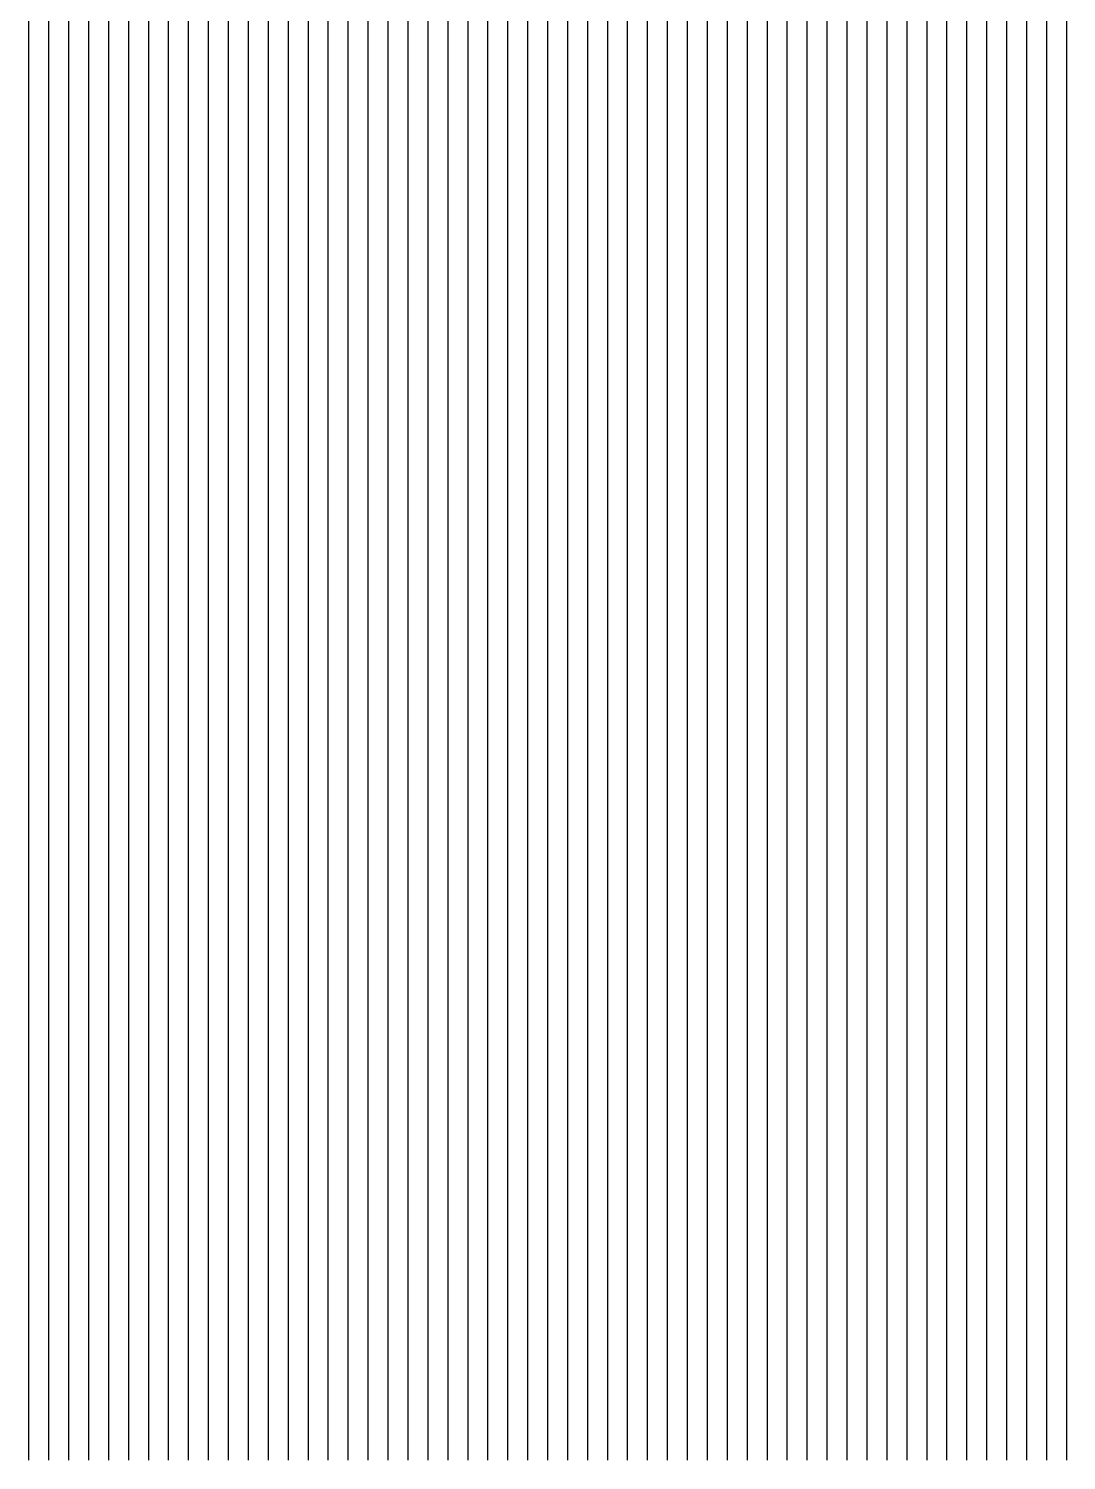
# Model space of a CAD drawing. Header units: millimetres. Extents: x -106 to 66, y -32 to 42.
# Drawn here: x 33.8 to 44.2, y -32.2 to -17.86 of the extents above; entities that cross this region are included whole.
import ezdxf

# ---------------------------------------------------------------- set-up
doc = ezdxf.new("R2010")
doc.units = ezdxf.units.MM
doc.layers.add('默认', color=18, linetype='Continuous', true_color=0x000000)

msp = doc.modelspace()

# ---------------------------------------------------------------- linework, layer by layer
at = {"layer": '默认'}
for points in [[(41.8, 42.394), (41.8, -32.2)], [(42, 42.394), (42, -32.2)], [(42.2, 42.394), (42.2, -32.2)], [(42.4, 42.394), (42.4, -32.2)], [(42.6, 42.394), (42.6, -32.2)], [(42.8, 42.394), (42.8, -32.2)], [(43, 42.394), (43, -32.2)], [(43.2, 42.394), (43.2, -32.2)], [(43.4, 42.394), (43.4, -32.2)], [(43.6, 42.394), (43.6, -32.2)], [(43.8, 42.394), (43.8, -32.2)], [(44, 42.394), (44, -32.2)], [(44.2, 42.394), (44.2, -32.2)], [(41.6, 13.759), (41.6, -32.2)], [(41.4, 12.485), (41.4, -32.2)], [(41.2, 11.571), (41.2, -32.2)], [(41, 10.727), (41, -32.2)], [(40.8, 9.892), (40.8, -32.2)], [(40.6, 9.044), (40.6, -32.2)], [(40.4, 8.159), (40.4, -32.2)], [(40.2, 7.21), (40.2, -32.2)], [(40, 6.145), (40, -32.2)], [(39.8, 4.768), (39.8, -32.2)], [(39.6, 2.625), (39.6, -32.2)], [(39.4, 0.796), (39.4, -32.2)], [(44.2, -4.603), (44.2, -32.2)], [(44, -5.637), (44, -32.2)], [(43.8, -6.961), (43.8, -32.2)], [(43.6, -8.854), (43.6, -32.2)], [(43.4, -11.894), (43.4, -32.2)], [(33.8, -12.842), (33.8, -32.2)], [(34, -13.037), (34, -32.2)], [(34.2, -13.22), (34.2, -32.2)], [(34.4, -13.392), (34.4, -32.2)], [(34.6, -13.552), (34.6, -32.2)], [(34.8, -13.703), (34.8, -32.2)], [(35, -13.843), (35, -32.2)], [(39, -13.894), (39, -32.2)], [(35.2, -13.973), (35.2, -32.2)], [(35.4, -14.094), (35.4, -32.2)], [(35.6, -14.206), (35.6, -32.2)], [(35.8, -14.308), (35.8, -32.2)], [(38.8, -14.255), (38.8, -32.2)], [(36, -14.402), (36, -32.2)], [(38.6, -14.468), (38.6, -32.2)], [(43.2, -14.419), (43.2, -32.2)], [(36.2, -14.486), (36.2, -32.2)], [(36.4, -14.562), (36.4, -32.2)], [(38.4, -14.605), (38.4, -32.2)], [(36.6, -14.627), (36.6, -32.2)], [(36.8, -14.683), (36.8, -32.2)], [(37, -14.729), (37, -32.2)], [(37.2, -14.762), (37.2, -32.2)], [(38, -14.75), (38, -32.2)], [(38.2, -14.694), (38.2, -32.2)], [(37.4, -14.783), (37.4, -32.2)], [(37.6, -14.79), (37.6, -32.2)], [(37.8, -14.78), (37.8, -32.2)], [(43, -15.459), (43, -32.2)], [(42.8, -16.031), (42.8, -32.2)], [(42.6, -16.409), (42.6, -32.2)], [(33.8, -16.591), (33.8, -32.2)], [(34, -16.657), (34, -32.2)], [(34.2, -16.721), (34.2, -32.2)], [(42.4, -16.682), (42.4, -32.2)], [(34.4, -16.782), (34.4, -32.2)], [(34.6, -16.842), (34.6, -32.2)], [(34.8, -16.898), (34.8, -32.2)], [(42.2, -16.888), (42.2, -32.2)], [(35, -16.953), (35, -32.2)], [(35.2, -17.005), (35.2, -32.2)], [(35.4, -17.056), (35.4, -32.2)], [(42, -17.049), (42, -32.2)], [(44.2, -16.924), (44.2, -32.2)], [(35.6, -17.104), (35.6, -32.2)], [(35.8, -17.15), (35.8, -32.2)], [(36, -17.194), (36, -32.2)], [(41.8, -17.178), (41.8, -32.2)], [(44, -17.195), (44, -32.2)], [(36.2, -17.237), (36.2, -32.2)], [(36.4, -17.277), (36.4, -32.2)], [(36.6, -17.315), (36.6, -32.2)], [(36.8, -17.352), (36.8, -32.2)], [(41.6, -17.283), (41.6, -32.2)], [(37, -17.386), (37, -32.2)], [(37.2, -17.418), (37.2, -32.2)], [(37.4, -17.449), (37.4, -32.2)], [(37.6, -17.478), (37.6, -32.2)], [(41, -17.491), (41, -32.2)], [(41.2, -17.436), (41.2, -32.2)], [(41.4, -17.367), (41.4, -32.2)], [(43.8, -17.418), (43.8, -32.2)], [(37.8, -17.504), (37.8, -32.2)], [(38, -17.529), (38, -32.2)], [(38.2, -17.551), (38.2, -32.2)], [(38.4, -17.571), (38.4, -32.2)], [(38.6, -17.589), (38.6, -32.2)], [(38.8, -17.604), (38.8, -32.2)], [(39, -17.616), (39, -32.2)], [(39.2, -17.625), (39.2, -32.2)], [(39.4, -17.631), (39.4, -32.2)], [(39.6, -17.634), (39.6, -32.2)], [(39.8, -17.632), (39.8, -32.2)], [(40, -17.625), (40, -32.2)], [(40.2, -17.613), (40.2, -32.2)], [(40.4, -17.594), (40.4, -32.2)], [(40.6, -17.569), (40.6, -32.2)], [(40.8, -17.535), (40.8, -32.2)], [(43.6, -17.604), (43.6, -32.2)], [(43.4, -17.761), (43.4, -32.2)], [(33.8, -17.789), (33.8, -32.2)], [(34, -17.834), (34, -32.2)], [(34.2, -17.877), (34.2, -32.2)], [(34.4, -17.919), (34.4, -32.2)], [(43.2, -17.895), (43.2, -32.2)], [(34.6, -17.959), (34.6, -32.2)], [(34.8, -17.999), (34.8, -32.2)], [(35, -18.037), (35, -32.2)], [(43, -18.009), (43, -32.2)], [(35.2, -18.075), (35.2, -32.2)], [(35.4, -18.11), (35.4, -32.2)], [(35.6, -18.145), (35.6, -32.2)], [(35.8, -18.179), (35.8, -32.2)], [(36, -18.211), (36, -32.2)], [(42.6, -18.192), (42.6, -32.2)], [(42.8, -18.108), (42.8, -32.2)], [(36.2, -18.242), (36.2, -32.2)], [(36.4, -18.272), (36.4, -32.2)], [(36.6, -18.301), (36.6, -32.2)], [(36.8, -18.329), (36.8, -32.2)], [(37, -18.355), (37, -32.2)], [(42.2, -18.326), (42.2, -32.2)], [(42.4, -18.265), (42.4, -32.2)], [(44.2, -18.333), (44.2, -32.2)], [(37.2, -18.38), (37.2, -32.2)], [(37.4, -18.404), (37.4, -32.2)], [(37.6, -18.426), (37.6, -32.2)], [(37.8, -18.447), (37.8, -32.2)], [(38, -18.467), (38, -32.2)], [(38.2, -18.485), (38.2, -32.2)], [(41.4, -18.489), (41.4, -32.2)], [(41.6, -18.459), (41.6, -32.2)], [(41.8, -18.423), (41.8, -32.2)], [(42, -18.379), (42, -32.2)], [(44, -18.462), (44, -32.2)], [(38.4, -18.501), (38.4, -32.2)], [(38.6, -18.516), (38.6, -32.2)], [(38.8, -18.53), (38.8, -32.2)], [(39, -18.541), (39, -32.2)], [(39.2, -18.551), (39.2, -32.2)], [(39.4, -18.558), (39.4, -32.2)], [(39.6, -18.564), (39.6, -32.2)], [(39.8, -18.568), (39.8, -32.2)], [(40, -18.569), (40, -32.2)], [(40.2, -18.568), (40.2, -32.2)], [(40.4, -18.564), (40.4, -32.2)], [(40.6, -18.557), (40.6, -32.2)], [(40.8, -18.546), (40.8, -32.2)], [(41, -18.532), (41, -32.2)], [(41.2, -18.513), (41.2, -32.2)], [(43.8, -18.576), (43.8, -32.2)], [(43.4, -18.769), (43.4, -32.2)], [(43.6, -18.678), (43.6, -32.2)], [(33.8, -18.787), (33.8, -32.2)], [(34, -18.825), (34, -32.2)], [(34.2, -18.862), (34.2, -32.2)], [(34.4, -18.898), (34.4, -32.2)], [(43, -18.922), (43, -32.2)], [(43.2, -18.85), (43.2, -32.2)], [(34.6, -18.932), (34.6, -32.2)], [(34.8, -18.966), (34.8, -32.2)], [(35, -18.998), (35, -32.2)], [(35.2, -19.029), (35.2, -32.2)], [(35.4, -19.059), (35.4, -32.2)], [(42.6, -19.043), (42.6, -32.2)], [(42.8, -18.986), (42.8, -32.2)], [(35.6, -19.088), (35.6, -32.2)], [(35.8, -19.116), (35.8, -32.2)], [(36, -19.142), (36, -32.2)], [(36.2, -19.167), (36.2, -32.2)], [(36.4, -19.191), (36.4, -32.2)], [(36.6, -19.214), (36.6, -32.2)], [(41.8, -19.214), (41.8, -32.2)], [(42, -19.179), (42, -32.2)], [(42.2, -19.139), (42.2, -32.2)], [(42.4, -19.094), (42.4, -32.2)], [(44.2, -19.189), (44.2, -32.2)], [(36.8, -19.235), (36.8, -32.2)], [(37, -19.255), (37, -32.2)], [(37.2, -19.274), (37.2, -32.2)], [(37.4, -19.291), (37.4, -32.2)], [(37.6, -19.307), (37.6, -32.2)], [(37.8, -19.322), (37.8, -32.2)], [(38, -19.335), (38, -32.2)], [(38.2, -19.347), (38.2, -32.2)], [(38.4, -19.357), (38.4, -32.2)], [(40.4, -19.359), (40.4, -32.2)], [(40.6, -19.348), (40.6, -32.2)], [(40.8, -19.333), (40.8, -32.2)], [(41, -19.316), (41, -32.2)], [(41.2, -19.296), (41.2, -32.2)], [(41.4, -19.273), (41.4, -32.2)], [(41.6, -19.245), (41.6, -32.2)], [(44, -19.287), (44, -32.2)], [(38.6, -19.365), (38.6, -32.2)], [(38.8, -19.372), (38.8, -32.2)], [(39, -19.378), (39, -32.2)], [(39.2, -19.381), (39.2, -32.2)], [(39.4, -19.383), (39.4, -32.2)], [(39.6, -19.382), (39.6, -32.2)], [(39.8, -19.38), (39.8, -32.2)], [(40, -19.375), (40, -32.2)], [(40.2, -19.369), (40.2, -32.2)], [(43.6, -19.46), (43.6, -32.2)], [(43.8, -19.377), (43.8, -32.2)], [(43.2, -19.604), (43.2, -32.2)], [(43.4, -19.535), (43.4, -32.2)], [(33.8, -19.778), (33.8, -32.2)], [(42.6, -19.777), (42.6, -32.2)], [(42.8, -19.724), (42.8, -32.2)], [(43, -19.666), (43, -32.2)], [(34, -19.808), (34, -32.2)], [(34.2, -19.838), (34.2, -32.2)], [(34.4, -19.867), (34.4, -32.2)], [(34.6, -19.895), (34.6, -32.2)], [(34.8, -19.921), (34.8, -32.2)], [(42, -19.909), (42, -32.2)], [(42.2, -19.869), (42.2, -32.2)], [(42.4, -19.825), (42.4, -32.2)], [(44.2, -19.909), (44.2, -32.2)], [(35, -19.946), (35, -32.2)], [(35.2, -19.97), (35.2, -32.2)], [(35.4, -19.993), (35.4, -32.2)], [(35.6, -20.015), (35.6, -32.2)], [(35.8, -20.036), (35.8, -32.2)], [(36, -20.055), (36, -32.2)], [(36.2, -20.073), (36.2, -32.2)], [(41, -20.062), (41, -32.2)], [(41.2, -20.037), (41.2, -32.2)], [(41.4, -20.01), (41.4, -32.2)], [(41.6, -19.98), (41.6, -32.2)], [(41.8, -19.946), (41.8, -32.2)], [(44, -19.996), (44, -32.2)], [(36.4, -20.09), (36.4, -32.2)], [(36.6, -20.106), (36.6, -32.2)], [(36.8, -20.12), (36.8, -32.2)], [(37, -20.133), (37, -32.2)], [(37.2, -20.145), (37.2, -32.2)], [(37.4, -20.155), (37.4, -32.2)], [(37.6, -20.164), (37.6, -32.2)], [(37.8, -20.172), (37.8, -32.2)], [(38, -20.178), (38, -32.2)], [(38.2, -20.182), (38.2, -32.2)], [(38.4, -20.185), (38.4, -32.2)], [(38.6, -20.187), (38.6, -32.2)], [(38.8, -20.187), (38.8, -32.2)], [(39, -20.185), (39, -32.2)], [(39.2, -20.182), (39.2, -32.2)], [(39.4, -20.176), (39.4, -32.2)], [(39.6, -20.169), (39.6, -32.2)], [(39.8, -20.16), (39.8, -32.2)], [(40, -20.15), (40, -32.2)], [(40.2, -20.137), (40.2, -32.2)], [(40.4, -20.121), (40.4, -32.2)], [(40.6, -20.104), (40.6, -32.2)], [(40.8, -20.084), (40.8, -32.2)], [(43.6, -20.152), (43.6, -32.2)], [(43.8, -20.077), (43.8, -32.2)], [(43, -20.348), (43, -32.2)], [(43.2, -20.287), (43.2, -32.2)], [(43.4, -20.222), (43.4, -32.2)], [(42.6, -20.458), (42.6, -32.2)], [(42.8, -20.405), (42.8, -32.2)], [(41.8, -20.637), (41.8, -32.2)], [(42, -20.597), (42, -32.2)], [(42.2, -20.554), (42.2, -32.2)], [(42.4, -20.508), (42.4, -32.2)], [(44, -20.635), (44, -32.2)], [(44.2, -20.554), (44.2, -32.2)], [(33.8, -20.74), (33.8, -32.2)], [(34, -20.763), (34, -32.2)], [(34.2, -20.786), (34.2, -32.2)], [(41, -20.772), (41, -32.2)], [(41.2, -20.742), (41.2, -32.2)], [(41.4, -20.709), (41.4, -32.2)], [(41.6, -20.675), (41.6, -32.2)], [(43.6, -20.785), (43.6, -32.2)], [(43.8, -20.712), (43.8, -32.2)], [(34.4, -20.807), (34.4, -32.2)], [(34.6, -20.827), (34.6, -32.2)], [(34.8, -20.846), (34.8, -32.2)], [(35, -20.864), (35, -32.2)], [(35.2, -20.88), (35.2, -32.2)], [(35.4, -20.896), (35.4, -32.2)], [(35.6, -20.91), (35.6, -32.2)], [(35.8, -20.923), (35.8, -32.2)], [(36, -20.935), (36, -32.2)], [(39.4, -20.935), (39.4, -32.2)], [(39.6, -20.921), (39.6, -32.2)], [(39.8, -20.905), (39.8, -32.2)], [(40, -20.888), (40, -32.2)], [(40.2, -20.869), (40.2, -32.2)], [(40.4, -20.848), (40.4, -32.2)], [(40.6, -20.825), (40.6, -32.2)], [(40.8, -20.799), (40.8, -32.2)], [(43.2, -20.918), (43.2, -32.2)], [(43.4, -20.853), (43.4, -32.2)], [(36.2, -20.946), (36.2, -32.2)], [(36.4, -20.955), (36.4, -32.2)], [(36.6, -20.964), (36.6, -32.2)], [(36.8, -20.971), (36.8, -32.2)], [(37, -20.976), (37, -32.2)], [(37.2, -20.981), (37.2, -32.2)], [(37.4, -20.984), (37.4, -32.2)], [(37.6, -20.986), (37.6, -32.2)], [(37.8, -20.986), (37.8, -32.2)], [(38, -20.985), (38, -32.2)], [(38.2, -20.982), (38.2, -32.2)], [(38.4, -20.978), (38.4, -32.2)], [(38.6, -20.973), (38.6, -32.2)], [(38.8, -20.966), (38.8, -32.2)], [(39, -20.957), (39, -32.2)], [(39.2, -20.947), (39.2, -32.2)], [(42.8, -21.038), (42.8, -32.2)], [(43, -20.979), (43, -32.2)], [(42.2, -21.194), (42.2, -32.2)], [(42.4, -21.145), (42.4, -32.2)], [(42.6, -21.093), (42.6, -32.2)], [(44, -21.21), (44, -32.2)], [(44.2, -21.131), (44.2, -32.2)], [(41.4, -21.366), (41.4, -32.2)], [(41.6, -21.326), (41.6, -32.2)], [(41.8, -21.285), (41.8, -32.2)], [(42, -21.241), (42, -32.2)], [(43.6, -21.357), (43.6, -32.2)], [(43.8, -21.285), (43.8, -32.2)], [(40.6, -21.502), (40.6, -32.2)], [(40.8, -21.471), (40.8, -32.2)], [(41, -21.438), (41, -32.2)], [(41.2, -21.403), (41.2, -32.2)], [(43.2, -21.492), (43.2, -32.2)], [(43.4, -21.426), (43.4, -32.2)], [(39.4, -21.649), (39.4, -32.2)], [(39.6, -21.629), (39.6, -32.2)], [(39.8, -21.607), (39.8, -32.2)], [(40, -21.584), (40, -32.2)], [(40.2, -21.558), (40.2, -32.2)], [(40.4, -21.531), (40.4, -32.2)], [(42.8, -21.615), (42.8, -32.2)], [(43, -21.555), (43, -32.2)], [(44.2, -21.634), (44.2, -32.2)], [(33.8, -21.661), (33.8, -32.2)], [(34, -21.677), (34, -32.2)], [(34.2, -21.691), (34.2, -32.2)], [(34.4, -21.705), (34.4, -32.2)], [(34.6, -21.717), (34.6, -32.2)], [(34.8, -21.728), (34.8, -32.2)], [(35, -21.738), (35, -32.2)], [(35.2, -21.747), (35.2, -32.2)], [(35.4, -21.755), (35.4, -32.2)], [(35.6, -21.762), (35.6, -32.2)], [(35.8, -21.767), (35.8, -32.2)], [(36, -21.772), (36, -32.2)], [(36.2, -21.775), (36.2, -32.2)], [(36.4, -21.777), (36.4, -32.2)], [(36.6, -21.778), (36.6, -32.2)], [(36.8, -21.777), (36.8, -32.2)], [(37, -21.775), (37, -32.2)], [(37.2, -21.773), (37.2, -32.2)], [(37.4, -21.768), (37.4, -32.2)], [(37.6, -21.763), (37.6, -32.2)], [(37.8, -21.756), (37.8, -32.2)], [(38, -21.747), (38, -32.2)], [(38.2, -21.738), (38.2, -32.2)], [(38.4, -21.727), (38.4, -32.2)], [(38.6, -21.714), (38.6, -32.2)], [(38.8, -21.7), (38.8, -32.2)], [(39, -21.685), (39, -32.2)], [(39.2, -21.668), (39.2, -32.2)], [(42.2, -21.781), (42.2, -32.2)], [(42.4, -21.728), (42.4, -32.2)], [(42.6, -21.673), (42.6, -32.2)], [(43.8, -21.788), (43.8, -32.2)], [(44, -21.713), (44, -32.2)], [(41.6, -21.925), (41.6, -32.2)], [(41.8, -21.879), (41.8, -32.2)], [(42, -21.831), (42, -32.2)], [(43.4, -21.93), (43.4, -32.2)], [(43.6, -21.86), (43.6, -32.2)], [(41, -22.052), (41, -32.2)], [(41.2, -22.012), (41.2, -32.2)], [(41.4, -21.97), (41.4, -32.2)], [(43, -22.063), (43, -32.2)], [(43.2, -21.998), (43.2, -32.2)], [(44.2, -22.059), (44.2, -32.2)], [(40, -22.226), (40, -32.2)], [(40.2, -22.194), (40.2, -32.2)], [(40.4, -22.161), (40.4, -32.2)], [(40.6, -22.127), (40.6, -32.2)], [(40.8, -22.09), (40.8, -32.2)], [(42.6, -22.186), (42.6, -32.2)], [(42.8, -22.125), (42.8, -32.2)], [(43.8, -22.213), (43.8, -32.2)], [(44, -22.137), (44, -32.2)], [(44, -22.204), (44, -32.2)], [(44.2, -22.11), (44.2, -32.2)], [(39, -22.359), (39, -32.2)], [(39.2, -22.336), (39.2, -32.2)], [(39.4, -22.31), (39.4, -32.2)], [(39.6, -22.284), (39.6, -32.2)], [(39.8, -22.256), (39.8, -32.2)], [(42, -22.355), (42, -32.2)], [(42.2, -22.301), (42.2, -32.2)], [(42.4, -22.244), (42.4, -32.2)], [(43.4, -22.358), (43.4, -32.2)], [(43.6, -22.286), (43.6, -32.2)], [(43.8, -22.297), (43.8, -32.2)], [(37.2, -22.51), (37.2, -32.2)], [(37.4, -22.499), (37.4, -32.2)], [(37.6, -22.486), (37.6, -32.2)], [(37.8, -22.472), (37.8, -32.2)], [(38, -22.456), (38, -32.2)], [(38.2, -22.44), (38.2, -32.2)], [(38.4, -22.422), (38.4, -32.2)], [(38.6, -22.402), (38.6, -32.2)], [(38.8, -22.381), (38.8, -32.2)], [(41.4, -22.507), (41.4, -32.2)], [(41.6, -22.458), (41.6, -32.2)], [(41.8, -22.407), (41.8, -32.2)], [(43, -22.494), (43, -32.2)], [(43.2, -22.427), (43.2, -32.2)], [(43.4, -22.481), (43.4, -32.2)], [(43.6, -22.389), (43.6, -32.2)], [(44, -22.484), (44, -32.2)], [(44.2, -22.405), (44.2, -32.2)], [(33.8, -22.53), (33.8, -32.2)], [(34, -22.538), (34, -32.2)], [(34.2, -22.545), (34.2, -32.2)], [(34.4, -22.55), (34.4, -32.2)], [(34.6, -22.554), (34.6, -32.2)], [(34.8, -22.558), (34.8, -32.2)], [(35, -22.56), (35, -32.2)], [(35.2, -22.561), (35.2, -32.2)], [(35.4, -22.561), (35.4, -32.2)], [(35.6, -22.56), (35.6, -32.2)], [(35.8, -22.558), (35.8, -32.2)], [(36, -22.555), (36, -32.2)], [(36.2, -22.55), (36.2, -32.2)], [(36.4, -22.545), (36.4, -32.2)], [(36.6, -22.538), (36.6, -32.2)], [(36.8, -22.53), (36.8, -32.2)], [(37, -22.521), (37, -32.2)], [(40.8, -22.643), (40.8, -32.2)], [(41, -22.599), (41, -32.2)], [(41.2, -22.554), (41.2, -32.2)], [(42.6, -22.623), (42.6, -32.2)], [(42.8, -22.56), (42.8, -32.2)], [(43.2, -22.571), (43.2, -32.2)], [(43.6, -22.636), (43.6, -32.2)], [(43.8, -22.561), (43.8, -32.2)], [(44, -22.657), (44, -32.2)], [(44.2, -22.564), (44.2, -32.2)], [(40.2, -22.764), (40.2, -32.2)], [(40.4, -22.725), (40.4, -32.2)], [(40.6, -22.685), (40.6, -32.2)], [(42.2, -22.745), (42.2, -32.2)], [(42.4, -22.685), (42.4, -32.2)], [(42.8, -22.751), (42.8, -32.2)], [(43, -22.661), (43, -32.2)], [(43.2, -22.781), (43.2, -32.2)], [(43.4, -22.709), (43.4, -32.2)], [(43.8, -22.749), (43.8, -32.2)], [(44, -22.754), (44, -32.2)], [(44.2, -22.674), (44.2, -32.2)], [(39.2, -22.937), (39.2, -32.2)], [(39.4, -22.905), (39.4, -32.2)], [(39.6, -22.872), (39.6, -32.2)], [(39.8, -22.838), (39.8, -32.2)], [(40, -22.802), (40, -32.2)], [(41.6, -22.915), (41.6, -32.2)], [(41.8, -22.86), (41.8, -32.2)], [(42, -22.803), (42, -32.2)], [(42.4, -22.928), (42.4, -32.2)], [(42.6, -22.839), (42.6, -32.2)], [(42.8, -22.919), (42.8, -32.2)], [(43, -22.851), (43, -32.2)], [(43.4, -22.93), (43.4, -32.2)], [(43.6, -22.84), (43.6, -32.2)], [(43.6, -22.91), (43.6, -32.2)], [(43.8, -22.833), (43.8, -32.2)], [(44, -22.921), (44, -32.2)], [(44.2, -22.83), (44.2, -32.2)], [(44.2, -22.87), (44.2, -32.2)], [(38.2, -23.075), (38.2, -32.2)], [(38.4, -23.05), (38.4, -32.2)], [(38.6, -23.024), (38.6, -32.2)], [(38.8, -22.996), (38.8, -32.2)], [(39, -22.967), (39, -32.2)], [(41, -23.07), (41, -32.2)], [(41.2, -23.02), (41.2, -32.2)], [(41.4, -22.968), (41.4, -32.2)], [(42.2, -23.015), (42.2, -32.2)], [(42.4, -23.051), (42.4, -32.2)], [(42.6, -22.986), (42.6, -32.2)], [(43.2, -23.02), (43.2, -32.2)], [(43.2, -23.06), (43.2, -32.2)], [(43.4, -22.986), (43.4, -32.2)], [(43.8, -23.012), (43.8, -32.2)], [(43.8, -23.033), (43.8, -32.2)], [(44, -22.952), (44, -32.2)], [(44, -23.062), (44, -32.2)], [(44, -23.078), (44, -32.2)], [(44.2, -22.973), (44.2, -32.2)], [(44.2, -22.994), (44.2, -32.2)], [(44.2, -23.043), (44.2, -32.2)], [(44.2, -23.051), (44.2, -32.2)], [(36.8, -23.217), (36.8, -32.2)], [(37, -23.2), (37, -32.2)], [(37.2, -23.182), (37.2, -32.2)], [(37.4, -23.163), (37.4, -32.2)], [(37.6, -23.143), (37.6, -32.2)], [(37.8, -23.122), (37.8, -32.2)], [(38, -23.099), (38, -32.2)], [(40.4, -23.212), (40.4, -32.2)], [(40.6, -23.166), (40.6, -32.2)], [(40.8, -23.119), (40.8, -32.2)], [(41.8, -23.188), (41.8, -32.2)], [(42, -23.102), (42, -32.2)], [(42, -23.176), (42, -32.2)], [(42.2, -23.114), (42.2, -32.2)], [(42.8, -23.196), (42.8, -32.2)], [(42.8, -23.204), (42.8, -32.2)], [(43, -23.108), (43, -32.2)], [(43, -23.133), (43, -32.2)], [(43.4, -23.19), (43.4, -32.2)], [(43.4, -23.19), (43.4, -32.2)], [(43.6, -23.101), (43.6, -32.2)], [(43.6, -23.112), (43.6, -32.2)], [(43.8, -23.151), (43.8, -32.2)], [(43.8, -23.161), (43.8, -32.2)], [(43.8, -23.218), (43.8, -32.2)], [(43.8, -23.222), (43.8, -32.2)], [(44, -23.131), (44, -32.2)], [(44, -23.137), (44, -32.2)], [(33.8, -23.336), (33.8, -32.2)], [(34, -23.335), (34, -32.2)], [(34.2, -23.333), (34.2, -32.2)], [(34.4, -23.331), (34.4, -32.2)], [(34.6, -23.327), (34.6, -32.2)], [(34.8, -23.322), (34.8, -32.2)], [(35, -23.317), (35, -32.2)], [(35.2, -23.31), (35.2, -32.2)], [(35.4, -23.302), (35.4, -32.2)], [(35.6, -23.293), (35.6, -32.2)], [(35.8, -23.283), (35.8, -32.2)], [(36, -23.272), (36, -32.2)], [(36.2, -23.26), (36.2, -32.2)], [(36.4, -23.247), (36.4, -32.2)], [(36.6, -23.232), (36.6, -32.2)], [(39.8, -23.342), (39.8, -32.2)], [(40, -23.3), (40, -32.2)], [(40.2, -23.257), (40.2, -32.2)], [(41.4, -23.354), (41.4, -32.2)], [(41.4, -23.359), (41.4, -32.2)], [(41.6, -23.274), (41.6, -32.2)], [(41.6, -23.296), (41.6, -32.2)], [(41.8, -23.237), (41.8, -32.2)], [(42.4, -23.342), (42.4, -32.2)], [(42.4, -23.37), (42.4, -32.2)], [(42.6, -23.274), (42.6, -32.2)], [(42.6, -23.284), (42.6, -32.2)], [(43, -23.342), (43, -32.2)], [(43, -23.365), (43, -32.2)], [(43.2, -23.267), (43.2, -32.2)], [(43.2, -23.278), (43.2, -32.2)], [(43.4, -23.324), (43.4, -32.2)], [(43.4, -23.326), (43.4, -32.2)], [(43.6, -23.239), (43.6, -32.2)], [(43.6, -23.243), (43.6, -32.2)], [(43.6, -23.304), (43.6, -32.2)], [(43.6, -23.306), (43.6, -32.2)], [(39, -23.497), (39, -32.2)], [(39.2, -23.46), (39.2, -32.2)], [(39.4, -23.422), (39.4, -32.2)], [(39.6, -23.383), (39.6, -32.2)], [(41, -23.465), (41, -32.2)], [(41.2, -23.41), (41.2, -32.2)], [(41.2, -23.443), (41.2, -32.2)], [(42, -23.475), (42, -32.2)], [(42.2, -23.409), (42.2, -32.2)], [(42.2, -23.456), (42.2, -32.2)], [(42.6, -23.49), (42.6, -32.2)], [(42.8, -23.417), (42.8, -32.2)], [(42.8, -23.451), (42.8, -32.2)], [(43, -23.481), (43, -32.2)], [(43, -23.497), (43, -32.2)], [(43.2, -23.403), (43.2, -32.2)], [(43.2, -23.412), (43.2, -32.2)], [(43.2, -23.471), (43.2, -32.2)], [(43.2, -23.473), (43.2, -32.2)], [(43.4, -23.389), (43.4, -32.2)], [(43.4, -23.389), (43.4, -32.2)], [(38.2, -23.632), (38.2, -32.2)], [(38.4, -23.6), (38.4, -32.2)], [(38.6, -23.567), (38.6, -32.2)], [(38.8, -23.533), (38.8, -32.2)], [(40.4, -23.623), (40.4, -32.2)], [(40.6, -23.572), (40.6, -32.2)], [(40.8, -23.519), (40.8, -32.2)], [(40.8, -23.611), (40.8, -32.2)], [(41, -23.527), (41, -32.2)], [(41.6, -23.603), (41.6, -32.2)], [(41.8, -23.54), (41.8, -32.2)], [(41.8, -23.626), (41.8, -32.2)], [(42, -23.541), (42, -32.2)], [(42.2, -23.632), (42.2, -32.2)], [(42.4, -23.561), (42.4, -32.2)], [(42.4, -23.622), (42.4, -32.2)], [(42.6, -23.537), (42.6, -32.2)], [(42.6, -23.635), (42.6, -32.2)], [(42.8, -23.559), (42.8, -32.2)], [(42.8, -23.582), (42.8, -32.2)], [(42.8, -23.632), (42.8, -32.2)], [(42.8, -23.639), (42.8, -32.2)], [(43, -23.552), (43, -32.2)], [(43, -23.556), (43, -32.2)], [(37, -23.801), (37, -32.2)], [(37.2, -23.775), (37.2, -32.2)], [(37.4, -23.749), (37.4, -32.2)], [(37.6, -23.721), (37.6, -32.2)], [(37.8, -23.693), (37.8, -32.2)], [(38, -23.663), (38, -32.2)], [(39.8, -23.769), (39.8, -32.2)], [(40, -23.722), (40, -32.2)], [(40.2, -23.673), (40.2, -32.2)], [(40.4, -23.776), (40.4, -32.2)], [(40.6, -23.694), (40.6, -32.2)], [(41, -23.786), (41, -32.2)], [(41.2, -23.726), (41.2, -32.2)], [(41.4, -23.665), (41.4, -32.2)], [(41.4, -23.793), (41.4, -32.2)], [(41.6, -23.71), (41.6, -32.2)], [(41.8, -23.77), (41.8, -32.2)], [(42, -23.702), (42, -32.2)], [(42, -23.789), (42, -32.2)], [(42.2, -23.706), (42.2, -32.2)], [(42.2, -23.784), (42.2, -32.2)], [(42.4, -23.71), (42.4, -32.2)], [(42.4, -23.748), (42.4, -32.2)], [(42.4, -23.789), (42.4, -32.2)], [(42.4, -23.801), (42.4, -32.2)], [(42.6, -23.665), (42.6, -32.2)], [(42.6, -23.711), (42.6, -32.2)], [(42.6, -23.72), (42.6, -32.2)], [(35.6, -23.948), (35.6, -32.2)], [(35.8, -23.93), (35.8, -32.2)], [(36, -23.911), (36, -32.2)], [(36.2, -23.891), (36.2, -32.2)], [(36.4, -23.87), (36.4, -32.2)], [(36.6, -23.848), (36.6, -32.2)], [(36.8, -23.825), (36.8, -32.2)], [(39, -23.948), (39, -32.2)], [(39.2, -23.905), (39.2, -32.2)], [(39.4, -23.861), (39.4, -32.2)], [(39.6, -23.816), (39.6, -32.2)], [(40, -23.94), (40, -32.2)], [(40.2, -23.858), (40.2, -32.2)], [(40.6, -23.902), (40.6, -32.2)], [(40.8, -23.844), (40.8, -32.2)], [(41.2, -23.876), (41.2, -32.2)], [(41.4, -23.903), (41.4, -32.2)], [(41.6, -23.837), (41.6, -32.2)], [(41.8, -23.871), (41.8, -32.2)], [(41.8, -23.929), (41.8, -32.2)], [(42, -23.857), (42, -32.2)], [(42, -23.911), (42, -32.2)], [(42, -23.942), (42, -32.2)], [(42.2, -23.83), (42.2, -32.2)], [(42.2, -23.866), (42.2, -32.2)], [(42.2, -23.88), (42.2, -32.2)], [(33.8, -24.064), (33.8, -32.2)], [(34, -24.055), (34, -32.2)], [(34.2, -24.045), (34.2, -32.2)], [(34.4, -24.034), (34.4, -32.2)], [(34.6, -24.022), (34.6, -32.2)], [(34.8, -24.009), (34.8, -32.2)], [(35, -23.995), (35, -32.2)], [(35.2, -23.98), (35.2, -32.2)], [(35.4, -23.965), (35.4, -32.2)], [(38.4, -24.07), (38.4, -32.2)], [(38.6, -24.031), (38.6, -32.2)], [(38.8, -23.99), (38.8, -32.2)], [(39.8, -24.021), (39.8, -32.2)], [(40, -24.067), (40, -32.2)], [(40.2, -24.013), (40.2, -32.2)], [(40.4, -23.958), (40.4, -32.2)], [(40.8, -24.039), (40.8, -32.2)], [(41, -23.958), (41, -32.2)], [(41, -24.032), (41, -32.2)], [(41.2, -23.968), (41.2, -32.2)], [(41.4, -24.034), (41.4, -32.2)], [(41.4, -24.069), (41.4, -32.2)], [(41.6, -23.953), (41.6, -32.2)], [(41.6, -23.999), (41.6, -32.2)], [(41.6, -24.071), (41.6, -32.2)], [(41.6, -24.091), (41.6, -32.2)], [(41.8, -23.991), (41.8, -32.2)], [(41.8, -24.017), (41.8, -32.2)], [(41.8, -24.037), (41.8, -32.2)], [(42, -23.959), (42, -32.2)], [(37.6, -24.219), (37.6, -32.2)], [(37.8, -24.183), (37.8, -32.2)], [(38, -24.147), (38, -32.2)], [(38.2, -24.109), (38.2, -32.2)], [(39.4, -24.181), (39.4, -32.2)], [(39.4, -24.223), (39.4, -32.2)], [(39.6, -24.101), (39.6, -32.2)], [(39.6, -24.172), (39.6, -32.2)], [(39.8, -24.12), (39.8, -32.2)], [(40.4, -24.2), (40.4, -32.2)], [(40.4, -24.218), (40.4, -32.2)], [(40.6, -24.12), (40.6, -32.2)], [(40.6, -24.157), (40.6, -32.2)], [(40.8, -24.095), (40.8, -32.2)], [(41, -24.194), (41, -32.2)], [(41, -24.206), (41, -32.2)], [(41.2, -24.115), (41.2, -32.2)], [(41.2, -24.138), (41.2, -32.2)], [(41.2, -24.228), (41.2, -32.2)], [(41.4, -24.15), (41.4, -32.2)], [(41.4, -24.165), (41.4, -32.2)], [(41.4, -24.191), (41.4, -32.2)], [(41.6, -24.114), (41.6, -32.2)], [(36.8, -24.35), (36.8, -32.2)], [(37, -24.319), (37, -32.2)], [(37.2, -24.287), (37.2, -32.2)], [(37.4, -24.253), (37.4, -32.2)], [(38.8, -24.369), (38.8, -32.2)], [(39, -24.322), (39, -32.2)], [(39, -24.34), (39, -32.2)], [(39.2, -24.261), (39.2, -32.2)], [(39.2, -24.273), (39.2, -32.2)], [(40, -24.337), (40, -32.2)], [(40, -24.358), (40, -32.2)], [(40.2, -24.278), (40.2, -32.2)], [(40.2, -24.279), (40.2, -32.2)], [(40.6, -24.34), (40.6, -32.2)], [(40.6, -24.352), (40.6, -32.2)], [(40.8, -24.273), (40.8, -32.2)], [(40.8, -24.274), (40.8, -32.2)], [(41, -24.305), (41, -32.2)], [(41, -24.309), (41, -32.2)], [(41, -24.341), (41, -32.2)], [(41.2, -24.237), (41.2, -32.2)], [(41.2, -24.266), (41.2, -32.2)], [(35.6, -24.518), (35.6, -32.2)], [(35.8, -24.493), (35.8, -32.2)], [(36, -24.466), (36, -32.2)], [(36.2, -24.439), (36.2, -32.2)], [(36.4, -24.41), (36.4, -32.2)], [(36.6, -24.381), (36.6, -32.2)], [(38.2, -24.507), (38.2, -32.2)], [(38.4, -24.462), (38.4, -32.2)], [(38.6, -24.416), (38.6, -32.2)], [(38.6, -24.497), (38.6, -32.2)], [(38.8, -24.419), (38.8, -32.2)], [(39.4, -24.508), (39.4, -32.2)], [(39.6, -24.452), (39.6, -32.2)], [(39.6, -24.514), (39.6, -32.2)], [(39.8, -24.395), (39.8, -32.2)], [(39.8, -24.436), (39.8, -32.2)], [(40.2, -24.469), (40.2, -32.2)], [(40.2, -24.506), (40.2, -32.2)], [(40.4, -24.405), (40.4, -32.2)], [(40.4, -24.429), (40.4, -32.2)], [(40.4, -24.519), (40.4, -32.2)], [(40.6, -24.45), (40.6, -32.2)], [(40.6, -24.458), (40.6, -32.2)], [(40.6, -24.488), (40.6, -32.2)], [(40.8, -24.38), (40.8, -32.2)], [(40.8, -24.382), (40.8, -32.2)], [(40.8, -24.415), (40.8, -32.2)], [(34.4, -24.652), (34.4, -32.2)], [(34.6, -24.632), (34.6, -32.2)], [(34.8, -24.611), (34.8, -32.2)], [(35, -24.589), (35, -32.2)], [(35.2, -24.567), (35.2, -32.2)], [(35.4, -24.543), (35.4, -32.2)], [(37.6, -24.636), (37.6, -32.2)], [(37.8, -24.594), (37.8, -32.2)], [(38, -24.551), (38, -32.2)], [(38.2, -24.651), (38.2, -32.2)], [(38.4, -24.574), (38.4, -32.2)], [(39, -24.618), (39, -32.2)], [(39.2, -24.564), (39.2, -32.2)], [(39.4, -24.591), (39.4, -32.2)], [(39.6, -24.657), (39.6, -32.2)], [(39.8, -24.595), (39.8, -32.2)], [(39.8, -24.658), (39.8, -32.2)], [(40, -24.533), (40, -32.2)], [(40, -24.583), (40, -32.2)], [(40, -24.655), (40, -32.2)], [(40.2, -24.587), (40.2, -32.2)], [(40.2, -24.608), (40.2, -32.2)], [(40.2, -24.632), (40.2, -32.2)], [(40.4, -24.533), (40.4, -32.2)], [(40.4, -24.561), (40.4, -32.2)], [(33.8, -24.706), (33.8, -32.2)], [(34, -24.689), (34, -32.2)], [(34.2, -24.671), (34.2, -32.2)], [(36.8, -24.794), (36.8, -32.2)], [(37, -24.756), (37, -32.2)], [(37.2, -24.717), (37.2, -32.2)], [(37.4, -24.677), (37.4, -32.2)], [(37.8, -24.804), (37.8, -32.2)], [(38, -24.728), (38, -32.2)], [(38.4, -24.775), (38.4, -32.2)], [(38.6, -24.724), (38.6, -32.2)], [(38.8, -24.671), (38.8, -32.2)], [(39, -24.744), (39, -32.2)], [(39.2, -24.668), (39.2, -32.2)], [(39.2, -24.778), (39.2, -32.2)], [(39.4, -24.718), (39.4, -32.2)], [(39.4, -24.808), (39.4, -32.2)], [(39.6, -24.733), (39.6, -32.2)], [(39.6, -24.787), (39.6, -32.2)], [(39.8, -24.721), (39.8, -32.2)], [(39.8, -24.755), (39.8, -32.2)], [(39.8, -24.774), (39.8, -32.2)], [(40, -24.682), (40, -32.2)], [(40, -24.703), (40, -32.2)], [(36, -24.938), (36, -32.2)], [(36.2, -24.904), (36.2, -32.2)], [(36.4, -24.868), (36.4, -32.2)], [(36.6, -24.832), (36.6, -32.2)], [(37.6, -24.88), (37.6, -32.2)], [(37.8, -24.924), (37.8, -32.2)], [(38, -24.876), (38, -32.2)], [(38.2, -24.826), (38.2, -32.2)], [(38.6, -24.894), (38.6, -32.2)], [(38.8, -24.819), (38.8, -32.2)], [(38.8, -24.896), (38.8, -32.2)], [(39, -24.837), (39, -32.2)], [(39.2, -24.882), (39.2, -32.2)], [(39.2, -24.917), (39.2, -32.2)], [(39.4, -24.852), (39.4, -32.2)], [(39.4, -24.899), (39.4, -32.2)], [(39.4, -24.912), (39.4, -32.2)], [(39.6, -24.827), (39.6, -32.2)], [(39.6, -24.843), (39.6, -32.2)], [(35.2, -25.068), (35.2, -32.2)], [(35.4, -25.037), (35.4, -32.2)], [(35.6, -25.005), (35.6, -32.2)], [(35.8, -24.972), (35.8, -32.2)], [(37.2, -25.029), (37.2, -32.2)], [(37.2, -25.066), (37.2, -32.2)], [(37.4, -24.955), (37.4, -32.2)], [(37.4, -25.02), (37.4, -32.2)], [(37.6, -24.972), (37.6, -32.2)], [(38.2, -25.042), (38.2, -32.2)], [(38.2, -25.066), (38.2, -32.2)], [(38.4, -24.968), (38.4, -32.2)], [(38.4, -25.01), (38.4, -32.2)], [(38.6, -24.953), (38.6, -32.2)], [(38.8, -25.027), (38.8, -32.2)], [(38.8, -25.043), (38.8, -32.2)], [(39, -24.955), (39, -32.2)], [(39, -24.98), (39, -32.2)], [(39, -25.041), (39, -32.2)], [(39, -25.047), (39, -32.2)], [(39.2, -24.97), (39.2, -32.2)], [(39.2, -24.98), (39.2, -32.2)], [(34, -25.236), (34, -32.2)], [(34.2, -25.21), (34.2, -32.2)], [(34.4, -25.184), (34.4, -32.2)], [(34.6, -25.156), (34.6, -32.2)], [(34.8, -25.127), (34.8, -32.2)], [(35, -25.098), (35, -32.2)], [(36.6, -25.2), (36.6, -32.2)], [(36.8, -25.156), (36.8, -32.2)], [(36.8, -25.177), (36.8, -32.2)], [(37, -25.103), (37, -32.2)], [(37, -25.111), (37, -32.2)], [(37.6, -25.229), (37.6, -32.2)], [(37.8, -25.175), (37.8, -32.2)], [(37.8, -25.188), (37.8, -32.2)], [(38, -25.115), (38, -32.2)], [(38, -25.121), (38, -32.2)], [(38.2, -25.227), (38.2, -32.2)], [(38.4, -25.166), (38.4, -32.2)], [(38.4, -25.171), (38.4, -32.2)], [(38.6, -25.099), (38.6, -32.2)], [(38.6, -25.105), (38.6, -32.2)], [(38.6, -25.18), (38.6, -32.2)], [(38.6, -25.18), (38.6, -32.2)], [(38.8, -25.111), (38.8, -32.2)], [(38.8, -25.114), (38.8, -32.2)], [(33.8, -25.261), (33.8, -32.2)], [(35.8, -25.366), (35.8, -32.2)], [(36, -25.326), (36, -32.2)], [(36.2, -25.285), (36.2, -32.2)], [(36.4, -25.243), (36.4, -32.2)], [(36.4, -25.322), (36.4, -32.2)], [(36.6, -25.25), (36.6, -32.2)], [(37.2, -25.333), (37.2, -32.2)], [(37.4, -25.281), (37.4, -32.2)], [(37.4, -25.331), (37.4, -32.2)], [(37.6, -25.26), (37.6, -32.2)], [(37.8, -25.346), (37.8, -32.2)], [(37.8, -25.381), (37.8, -32.2)], [(38, -25.287), (38, -32.2)], [(38, -25.312), (38, -32.2)], [(38, -25.374), (38, -32.2)], [(38.2, -25.241), (38.2, -32.2)], [(38.2, -25.31), (38.2, -32.2)], [(38.2, -25.316), (38.2, -32.2)], [(38.4, -25.245), (38.4, -32.2)], [(38.4, -25.248), (38.4, -32.2)], [(35, -25.52), (35, -32.2)], [(35.2, -25.483), (35.2, -32.2)], [(35.4, -25.445), (35.4, -32.2)], [(35.6, -25.406), (35.6, -32.2)], [(36, -25.466), (36, -32.2)], [(36.2, -25.394), (36.2, -32.2)], [(36.6, -25.484), (36.6, -32.2)], [(36.8, -25.435), (36.8, -32.2)], [(37, -25.384), (37, -32.2)], [(37, -25.472), (37, -32.2)], [(37.2, -25.402), (37.2, -32.2)], [(37.2, -25.519), (37.2, -32.2)], [(37.4, -25.462), (37.4, -32.2)], [(37.4, -25.518), (37.4, -32.2)], [(37.6, -25.404), (37.6, -32.2)], [(37.6, -25.45), (37.6, -32.2)], [(37.6, -25.5), (37.6, -32.2)], [(37.6, -25.516), (37.6, -32.2)], [(37.8, -25.437), (37.8, -32.2)], [(37.8, -25.45), (37.8, -32.2)], [(38, -25.383), (38, -32.2)], [(34.2, -25.661), (34.2, -32.2)], [(34.4, -25.627), (34.4, -32.2)], [(34.6, -25.592), (34.6, -32.2)], [(34.8, -25.556), (34.8, -32.2)], [(35.6, -25.607), (35.6, -32.2)], [(35.8, -25.536), (35.8, -32.2)], [(36, -25.628), (36, -32.2)], [(36.2, -25.581), (36.2, -32.2)], [(36.4, -25.533), (36.4, -32.2)], [(36.6, -25.611), (36.6, -32.2)], [(36.8, -25.542), (36.8, -32.2)], [(36.8, -25.63), (36.8, -32.2)], [(37, -25.575), (37, -32.2)], [(37, -25.653), (37, -32.2)], [(37.2, -25.586), (37.2, -32.2)], [(37.2, -25.623), (37.2, -32.2)], [(37.2, -25.646), (37.2, -32.2)], [(37.4, -25.561), (37.4, -32.2)], [(37.4, -25.581), (37.4, -32.2)], [(33.8, -25.726), (33.8, -32.2)], [(34, -25.694), (34, -32.2)], [(35.2, -25.746), (35.2, -32.2)], [(35.2, -25.81), (35.2, -32.2)], [(35.4, -25.676), (35.4, -32.2)], [(35.4, -25.766), (35.4, -32.2)], [(35.6, -25.721), (35.6, -32.2)], [(35.8, -25.675), (35.8, -32.2)], [(36.2, -25.748), (36.2, -32.2)], [(36.2, -25.792), (36.2, -32.2)], [(36.4, -25.68), (36.4, -32.2)], [(36.4, -25.739), (36.4, -32.2)], [(36.6, -25.685), (36.6, -32.2)], [(36.6, -25.786), (36.6, -32.2)], [(36.6, -25.802), (36.6, -32.2)], [(36.8, -25.72), (36.8, -32.2)], [(36.8, -25.743), (36.8, -32.2)], [(36.8, -25.774), (36.8, -32.2)], [(37, -25.683), (37, -32.2)], [(37, -25.71), (37, -32.2)], [(34.6, -25.938), (34.6, -32.2)], [(34.6, -25.95), (34.6, -32.2)], [(34.8, -25.882), (34.8, -32.2)], [(34.8, -25.896), (34.8, -32.2)], [(35, -25.814), (35, -32.2)], [(35, -25.853), (35, -32.2)], [(35.6, -25.948), (35.6, -32.2)], [(35.6, -25.948), (35.6, -32.2)], [(35.8, -25.882), (35.8, -32.2)], [(35.8, -25.897), (35.8, -32.2)], [(36, -25.815), (36, -32.2)], [(36, -25.845), (36, -32.2)], [(36.2, -25.916), (36.2, -32.2)], [(36.2, -25.918), (36.2, -32.2)], [(36.4, -25.851), (36.4, -32.2)], [(36.4, -25.861), (36.4, -32.2)], [(36.4, -25.899), (36.4, -32.2)], [(36.6, -25.836), (36.6, -32.2)], [(33.8, -26.098), (33.8, -32.2)], [(34, -26.059), (34, -32.2)], [(34.2, -26.02), (34.2, -32.2)], [(34.2, -26.083), (34.2, -32.2)], [(34.4, -25.979), (34.4, -32.2)], [(34.4, -26.017), (34.4, -32.2)], [(35, -26.097), (35, -32.2)], [(35.2, -26.048), (35.2, -32.2)], [(35.2, -26.079), (35.2, -32.2)], [(35.4, -25.998), (35.4, -32.2)], [(35.4, -26.014), (35.4, -32.2)], [(35.6, -26.088), (35.6, -32.2)], [(35.8, -26.032), (35.8, -32.2)], [(35.8, -26.044), (35.8, -32.2)], [(35.8, -26.082), (35.8, -32.2)], [(36, -25.976), (36, -32.2)], [(36, -25.98), (36, -32.2)], [(36, -26.021), (36, -32.2)], [(36.2, -25.96), (36.2, -32.2)], [(33.8, -26.214), (33.8, -32.2)], [(34, -26.149), (34, -32.2)], [(34.4, -26.24), (34.4, -32.2)], [(34.6, -26.193), (34.6, -32.2)], [(34.8, -26.146), (34.8, -32.2)], [(34.8, -26.208), (34.8, -32.2)], [(35, -26.144), (35, -32.2)], [(35.2, -26.198), (35.2, -32.2)], [(35.2, -26.231), (35.2, -32.2)], [(35.4, -26.143), (35.4, -32.2)], [(35.4, -26.169), (35.4, -32.2)], [(35.4, -26.201), (35.4, -32.2)], [(35.6, -26.107), (35.6, -32.2)], [(35.6, -26.141), (35.6, -32.2)], [(33.8, -26.377), (33.8, -32.2)], [(34, -26.332), (34, -32.2)], [(34.2, -26.286), (34.2, -32.2)], [(34.4, -26.334), (34.4, -32.2)], [(34.6, -26.271), (34.6, -32.2)], [(34.6, -26.357), (34.6, -32.2)], [(34.8, -26.305), (34.8, -32.2)], [(34.8, -26.353), (34.8, -32.2)], [(34.8, -26.374), (34.8, -32.2)], [(35, -26.252), (35, -32.2)], [(35, -26.292), (35, -32.2)], [(35, -26.317), (35, -32.2)], [(35.2, -26.259), (35.2, -32.2)], [(33.8, -26.519), (33.8, -32.2)], [(34, -26.458), (34, -32.2)], [(34, -26.511), (34, -32.2)], [(34.2, -26.397), (34.2, -32.2)], [(34.2, -26.46), (34.2, -32.2)], [(34.4, -26.409), (34.4, -32.2)], [(34.4, -26.472), (34.4, -32.2)], [(34.4, -26.487), (34.4, -32.2)], [(34.6, -26.413), (34.6, -32.2)], [(34.6, -26.431), (34.6, -32.2)], [(33.8, -26.561), (33.8, -32.2)], [(33.8, -26.647), (33.8, -32.2)], [(33.8, -26.651), (33.8, -32.2)], [(34, -26.589), (34, -32.2)], [(34, -26.597), (34, -32.2)], [(34.2, -26.531), (34.2, -32.2)], [(34.2, -26.542), (34.2, -32.2)]]:
    msp.add_lwpolyline(points, dxfattribs=at)
msp.add_open_spline([(39.2, -12.948, 37.5), (39.2, -22.574, 37.5), (39.2, -32.2, 37.5)], degree=2, dxfattribs=at)

doc.saveas('drawing.dxf')
